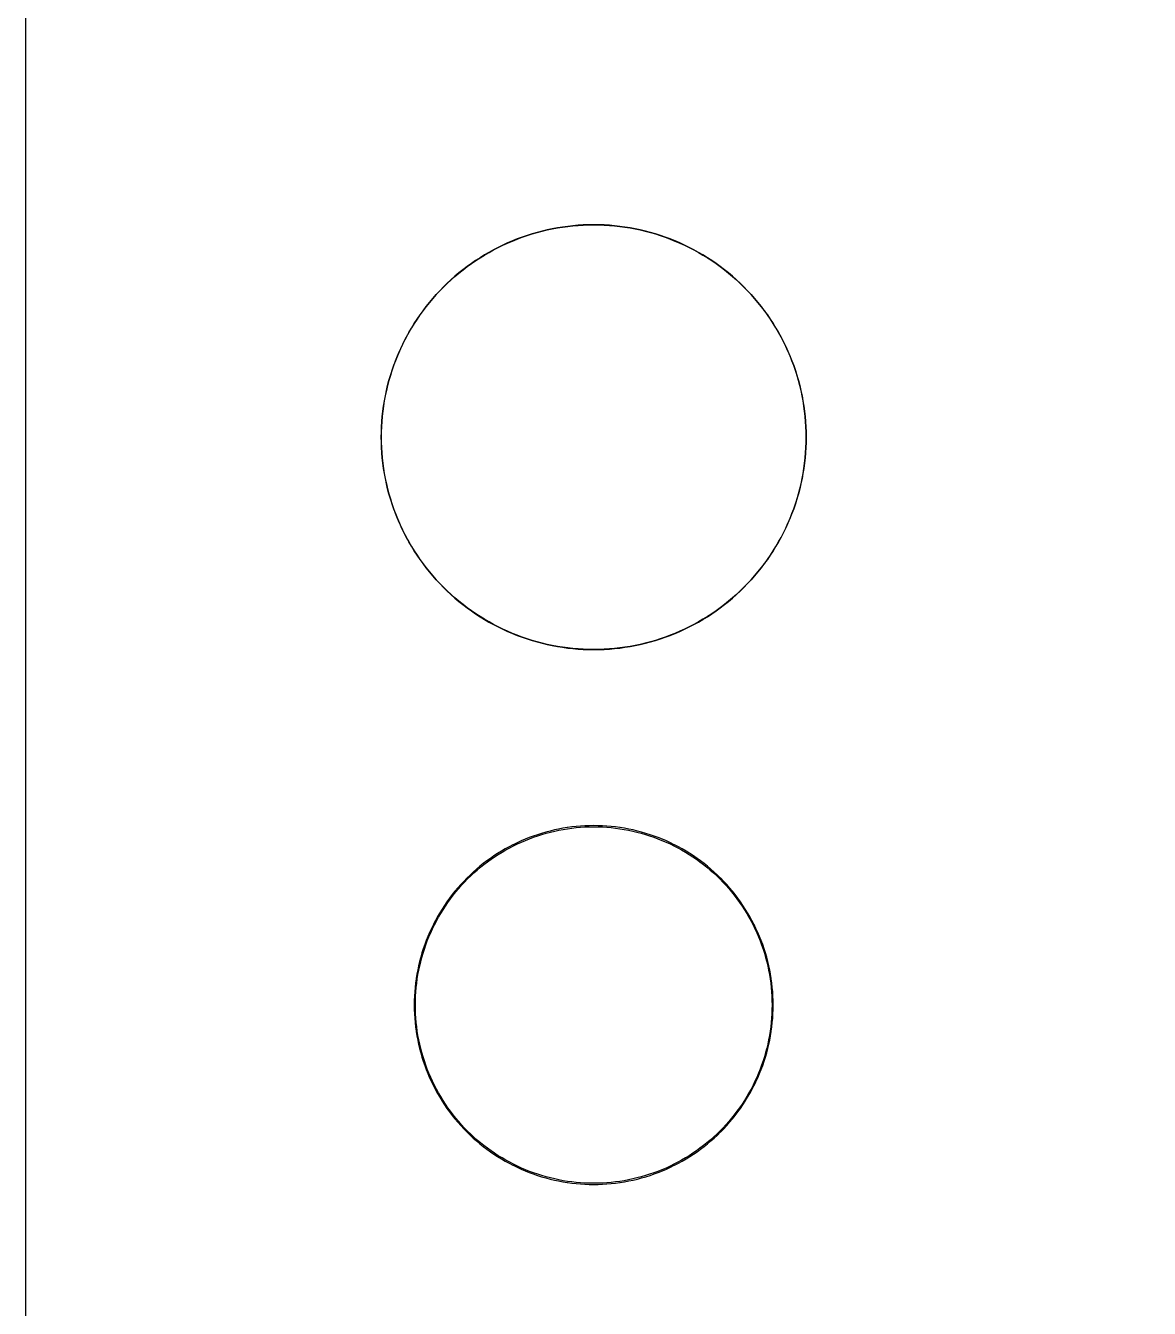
# Model space of a CAD drawing. Extents: x 2 to 62, y 0 to 129.
# Drawn here: x 1.59 to 26.71, y 35.01 to 63.7 of the extents above; entities that cross this region are included whole.
import ezdxf

# ---------------------------------------------------------------- set-up
doc = ezdxf.new("R2010")
doc.units = 0

msp = doc.modelspace()

# ---------------------------------------------------------------- linework, layer by layer
at = {"color": 5, "true_color": 0x0000ff}
msp.add_polyline3d([(62.20739, 0.3175, 0), (62.20739, 128.81762, 0), (1.5875, 128.81762, 0), (1.5875, 0.3175, 0), (62.20739, 0.3175, 0)], close=True, dxfattribs=at)
at = {"color": 34, "true_color": 0x008000}
for points in [[(1.5875, 0.3175, 0), (62.20739, 0.3175, 0), (62.20739, 128.81762, 0), (1.5875, 128.81762, 0), (1.5875, 0.3175, 0)], [(14.17091, 59.24727, 0), (14.05432, 59.24295, 0), (13.93799, 59.23584, 0), (13.82191, 59.22594, 0), (13.70609, 59.21298, 0), (13.59052, 59.19749, 0), (13.59013, 59.19743, 0), (13.47548, 59.17895, 0), (13.47546, 59.17895, 0), (13.47506, 59.17888, 0), (13.36051, 59.15755, 0), (13.24646, 59.13342, 0), (13.13293, 59.10649, 0), (13.02015, 59.07678, 0), (12.90814, 59.04426, 0), (12.79714, 59.00896, 0), (12.6869, 58.97111, 0), (12.57768, 58.93047, 0), (12.46922, 58.88704, 0), (12.36229, 58.84132, 0), (12.25612, 58.7928, 0), (12.15147, 58.7415, 0), (12.15112, 58.74132, 0), (12.04748, 58.68772, 0), (11.94538, 58.63133, 0), (11.84479, 58.57266, 0), (11.74548, 58.5117, 0), (11.64769, 58.44795, 0), (11.55168, 58.38216, 0), (11.45719, 58.31383, 0), (11.36448, 58.24322, 0), (11.27329, 58.17032, 0), (11.18414, 58.09539, 0), (11.09676, 58.01818, 0), (11.01142, 57.93868, 0), (10.92785, 57.8574, 0), (10.92757, 57.85712, 0), (10.84629, 57.77355, 0), (10.76679, 57.68821, 0), (10.68957, 57.60083, 0), (10.61464, 57.51168, 0), (10.54175, 57.42049, 0), (10.47113, 57.32778, 0), (10.40281, 57.23329, 0), (10.33702, 57.13728, 0), (10.27327, 57.03949, 0), (10.21231, 56.94018, 0), (10.15363, 56.83959, 0), (10.09725, 56.73748, 0), (10.09707, 56.73713, 0), (10.04365, 56.63385, 0), (10.04346, 56.6335, 0), (9.99216, 56.52885, 0), (9.94365, 56.42268, 0), (9.89793, 56.31574, 0), (9.8545, 56.20729, 0), (9.81386, 56.09807, 0), (9.77601, 55.98783, 0), (9.7407, 55.87683, 0), (9.70819, 55.76482, 0), (9.67847, 55.65204, 0), (9.65155, 55.5385, 0), (9.62742, 55.42446, 0), (9.60608, 55.3099, 0), (9.60601, 55.30951, 0), (9.58754, 55.19484, 0), (9.58747, 55.19445, 0), (9.57199, 55.07888, 0), (9.55903, 54.96306, 0), (9.54913, 54.84698, 0), (9.54201, 54.73065, 0), (9.53769, 54.61406, 0), (9.53617, 54.49747, 0), (9.53769, 54.38089, 0), (9.54201, 54.2643, 0), (9.54913, 54.14797, 0), (9.55903, 54.03189, 0), (9.57199, 53.91607, 0), (9.58747, 53.8005, 0), (9.58754, 53.8001, 0), (9.60601, 53.68545, 0), (9.60601, 53.68543, 0), (9.60608, 53.68504, 0), (9.62742, 53.57049, 0), (9.65155, 53.45644, 0), (9.67847, 53.3429, 0), (9.70819, 53.23013, 0), (9.7407, 53.11811, 0), (9.77601, 53.00712, 0), (9.81386, 52.89688, 0), (9.8545, 52.78766, 0), (9.89793, 52.6792, 0), (9.94365, 52.57227, 0), (9.99216, 52.4661, 0), (9.99234, 52.46574, 0), (10.04346, 52.36145, 0), (10.04365, 52.36109, 0), (10.09725, 52.25746, 0), (10.15363, 52.15535, 0), (10.21231, 52.05477, 0), (10.27327, 51.95546, 0), (10.33702, 51.85767, 0), (10.40281, 51.76165, 0), (10.47113, 51.66717, 0), (10.54175, 51.57446, 0), (10.61464, 51.48327, 0), (10.68957, 51.39412, 0), (10.76679, 51.30674, 0), (10.84629, 51.2214, 0), (10.92757, 51.13783, 0), (10.92785, 51.13755, 0), (11.01142, 51.05627, 0), (11.09676, 50.97677, 0), (11.18414, 50.89955, 0), (11.27329, 50.82462, 0), (11.36448, 50.75172, 0), (11.45719, 50.68111, 0), (11.55168, 50.61279, 0), (11.64769, 50.547, 0), (11.74548, 50.48325, 0), (11.84479, 50.42229, 0), (11.94538, 50.36361, 0), (12.04748, 50.30722, 0), (12.15112, 50.25363, 0), (12.15147, 50.25345, 0), (12.25612, 50.20214, 0), (12.36229, 50.15363, 0), (12.46922, 50.10791, 0), (12.57768, 50.06447, 0), (12.6869, 50.02383, 0), (12.79714, 49.98599, 0), (12.90814, 49.95068, 0), (13.02015, 49.91817, 0), (13.13293, 49.88845, 0), (13.24646, 49.86153, 0), (13.36051, 49.8374, 0), (13.47506, 49.81606, 0), (13.59013, 49.79752, 0), (13.59052, 49.79746, 0), (13.70609, 49.78196, 0), (13.82191, 49.76901, 0), (13.93799, 49.7591, 0), (14.05432, 49.75199, 0), (14.17091, 49.74767, 0), (14.2875, 49.74615, 0), (14.40408, 49.74767, 0), (14.52067, 49.75199, 0), (14.637, 49.7591, 0), (14.75308, 49.76901, 0), (14.8689, 49.78196, 0), (14.98447, 49.79746, 0), (14.98486, 49.79752, 0), (15.09993, 49.81606, 0), (15.21448, 49.8374, 0), (15.32853, 49.86153, 0), (15.44206, 49.88845, 0), (15.55484, 49.91817, 0), (15.66685, 49.95068, 0), (15.77785, 49.98599, 0), (15.88809, 50.02383, 0), (15.99731, 50.06447, 0), (16.10577, 50.10791, 0), (16.2127, 50.15363, 0), (16.31887, 50.20214, 0), (16.42352, 50.25345, 0), (16.42387, 50.25363, 0), (16.52751, 50.30722, 0), (16.62961, 50.36361, 0), (16.7302, 50.42229, 0), (16.82951, 50.48325, 0), (16.9273, 50.547, 0), (17.0233, 50.61279, 0), (17.1178, 50.68111, 0), (17.21051, 50.75172, 0), (17.3017, 50.82462, 0), (17.39085, 50.89955, 0), (17.47823, 50.97677, 0), (17.56356, 51.05627, 0), (17.64714, 51.13755, 0), (17.64742, 51.13783, 0), (17.7287, 51.2214, 0), (17.8082, 51.30674, 0), (17.88542, 51.39412, 0), (17.96034, 51.48327, 0), (18.03324, 51.57446, 0), (18.10386, 51.66717, 0), (18.17218, 51.76165, 0), (18.23797, 51.85767, 0), (18.30172, 51.95546, 0), (18.36268, 52.05477, 0), (18.42136, 52.15535, 0), (18.47774, 52.25746, 0), (18.53134, 52.36109, 0), (18.53152, 52.36145, 0), (18.58265, 52.46574, 0), (18.58283, 52.4661, 0), (18.63134, 52.57227, 0), (18.67706, 52.6792, 0), (18.72049, 52.78766, 0), (18.76113, 52.89688, 0), (18.79898, 53.00712, 0), (18.83429, 53.11811, 0), (18.8668, 53.23013, 0), (18.89652, 53.3429, 0), (18.92344, 53.45644, 0), (18.94757, 53.57049, 0), (18.96891, 53.68504, 0), (18.98745, 53.8001, 0), (18.98751, 53.8005, 0), (19.00301, 53.91607, 0), (19.01596, 54.03189, 0), (19.02587, 54.14797, 0), (19.03297, 54.2643, 0), (19.03728, 54.38089, 0), (19.03882, 54.49747, 0), (19.03728, 54.61406, 0), (19.03297, 54.73065, 0), (19.02587, 54.84698, 0), (19.01596, 54.96306, 0), (19.00301, 55.07888, 0), (18.98751, 55.19445, 0), (18.98745, 55.19484, 0), (18.96891, 55.3099, 0), (18.94757, 55.42446, 0), (18.92344, 55.5385, 0), (18.89652, 55.65204, 0), (18.8668, 55.76482, 0), (18.83429, 55.87683, 0), (18.79898, 55.98783, 0), (18.76113, 56.09807, 0), (18.72049, 56.20729, 0), (18.67706, 56.31574, 0), (18.63134, 56.42268, 0), (18.58283, 56.52885, 0), (18.53152, 56.6335, 0), (18.53134, 56.63385, 0), (18.47792, 56.73713, 0), (18.47774, 56.73748, 0), (18.42136, 56.83959, 0), (18.36268, 56.94018, 0), (18.30172, 57.03949, 0), (18.23797, 57.13728, 0), (18.17218, 57.23329, 0), (18.10386, 57.32778, 0), (18.03324, 57.42049, 0), (17.96034, 57.51168, 0), (17.88542, 57.60083, 0), (17.8082, 57.68821, 0), (17.7287, 57.77355, 0), (17.64742, 57.85712, 0), (17.64714, 57.8574, 0), (17.56356, 57.93868, 0), (17.47823, 58.01818, 0), (17.39085, 58.09539, 0), (17.3017, 58.17032, 0), (17.21051, 58.24322, 0), (17.1178, 58.31383, 0), (17.0233, 58.38216, 0), (16.9273, 58.44795, 0), (16.82951, 58.5117, 0), (16.7302, 58.57266, 0), (16.62961, 58.63133, 0), (16.52751, 58.68772, 0), (16.42387, 58.74132, 0), (16.42352, 58.7415, 0), (16.31887, 58.7928, 0), (16.2127, 58.84132, 0), (16.10577, 58.88704, 0), (15.99731, 58.93047, 0), (15.88809, 58.97111, 0), (15.77785, 59.00896, 0), (15.66685, 59.04426, 0), (15.55484, 59.07678, 0), (15.44206, 59.10649, 0), (15.32853, 59.13342, 0), (15.21448, 59.15755, 0), (15.09993, 59.17888, 0), (15.09953, 59.17895, 0), (15.09951, 59.17895, 0), (14.98486, 59.19743, 0), (14.98447, 59.19749, 0), (14.8689, 59.21298, 0), (14.75308, 59.22594, 0), (14.637, 59.23584, 0), (14.52067, 59.24295, 0), (14.40408, 59.24727, 0), (14.2875, 59.2488, 0), (14.17091, 59.24727, 0)], [(14.52067, 49.75453, 0), (14.40408, 49.75021, 0), (14.2875, 49.74869, 0), (14.17091, 49.75021, 0), (14.05432, 49.75453, 0), (13.93799, 49.76164, 0), (13.82191, 49.77155, 0), (13.70609, 49.7845, 0), (13.59052, 49.8, 0), (13.5905, 49.8, 0), (13.47585, 49.81848, 0), (13.3613, 49.83981, 0), (13.24725, 49.86394, 0), (13.13371, 49.89087, 0), (13.02094, 49.92058, 0), (12.90892, 49.9531, 0), (12.79792, 49.9884, 0), (12.68769, 50.02625, 0), (12.57847, 50.06689, 0), (12.47001, 50.11032, 0), (12.36308, 50.15604, 0), (12.2569, 50.20456, 0), (12.1523, 50.25584, 0), (12.04898, 50.30928, 0), (11.94687, 50.36567, 0), (11.84629, 50.42434, 0), (11.74697, 50.4853, 0), (11.64918, 50.54905, 0), (11.55317, 50.61484, 0), (11.45868, 50.68317, 0), (11.36597, 50.75378, 0), (11.27479, 50.82668, 0), (11.18563, 50.90161, 0), (11.09826, 50.97882, 0), (11.01291, 51.05832, 0), (10.92949, 51.13946, 0), (10.84835, 51.22289, 0), (10.76884, 51.30823, 0), (10.69163, 51.39561, 0), (10.6167, 51.48476, 0), (10.5438, 51.57595, 0), (10.47319, 51.66866, 0), (10.40485, 51.76315, 0), (10.33907, 51.85916, 0), (10.27532, 51.95695, 0), (10.21435, 52.05626, 0), (10.15569, 52.15685, 0), (10.0993, 52.25896, 0), (10.04578, 52.36246, 0), (9.99457, 52.46688, 0), (9.94605, 52.57305, 0), (9.90034, 52.67999, 0), (9.8569, 52.78845, 0), (9.81626, 52.89767, 0), (9.77842, 53.0079, 0), (9.74311, 53.1189, 0), (9.71061, 53.23091, 0), (9.68089, 53.34369, 0), (9.65396, 53.45723, 0), (9.62983, 53.57127, 0), (9.60856, 53.68543, 0), (9.60849, 53.68583, 0), (9.59002, 53.8005, 0), (9.57452, 53.91607, 0), (9.56157, 54.03189, 0), (9.55167, 54.14797, 0), (9.54454, 54.2643, 0), (9.54022, 54.38089, 0), (9.53871, 54.49747, 0), (9.54022, 54.61406, 0), (9.54454, 54.73065, 0), (9.55167, 54.84698, 0), (9.56157, 54.96306, 0), (9.57452, 55.07888, 0), (9.59001, 55.19435, 0), (9.60849, 55.30912, 0), (9.62983, 55.42367, 0), (9.65396, 55.53772, 0), (9.68089, 55.65126, 0), (9.71061, 55.76403, 0), (9.74311, 55.87605, 0), (9.77842, 55.98704, 0), (9.81626, 56.09728, 0), (9.8569, 56.2065, 0), (9.90034, 56.31496, 0), (9.94605, 56.42189, 0), (9.99457, 56.52806, 0), (10.04587, 56.63267, 0), (10.0993, 56.73599, 0), (10.15569, 56.8381, 0), (10.21435, 56.93868, 0), (10.27532, 57.038, 0), (10.33907, 57.13579, 0), (10.40485, 57.2318, 0), (10.47319, 57.32629, 0), (10.5438, 57.419, 0), (10.6167, 57.51018, 0), (10.69163, 57.59934, 0), (10.76884, 57.68671, 0), (10.84835, 57.77206, 0), (10.92949, 57.85548, 0), (11.01291, 57.93662, 0), (11.09826, 58.01612, 0), (11.18563, 58.09334, 0), (11.27479, 58.16827, 0), (11.36597, 58.24117, 0), (11.45868, 58.31178, 0), (11.55317, 58.38011, 0), (11.64918, 58.44589, 0), (11.74697, 58.50965, 0), (11.84629, 58.57061, 0), (11.94687, 58.62928, 0), (12.04898, 58.68567, 0), (12.15226, 58.73908, 0), (12.2569, 58.79039, 0), (12.36308, 58.8389, 0), (12.47001, 58.88462, 0), (12.57847, 58.92806, 0), (12.68769, 58.9687, 0), (12.79792, 59.00654, 0), (12.90892, 59.04185, 0), (13.02094, 59.07436, 0), (13.13371, 59.10408, 0), (13.24725, 59.131, 0), (13.3613, 59.15513, 0), (13.47585, 59.17647, 0), (13.59062, 59.19496, 0), (13.70609, 59.21044, 0), (13.82191, 59.2234, 0), (13.93799, 59.2333, 0), (14.05432, 59.24041, 0), (14.17091, 59.24473, 0), (14.2875, 59.24626, 0), (14.40408, 59.24473, 0), (14.52067, 59.24041, 0), (14.637, 59.2333, 0), (14.75308, 59.2234, 0), (14.8689, 59.21044, 0), (14.98437, 59.19496, 0), (15.09914, 59.17647, 0), (15.21369, 59.15513, 0), (15.32774, 59.131, 0), (15.44128, 59.10408, 0), (15.55405, 59.07436, 0), (15.66607, 59.04185, 0), (15.77707, 59.00654, 0), (15.8873, 58.9687, 0), (15.99652, 58.92806, 0), (16.10498, 58.88462, 0), (16.21191, 58.8389, 0), (16.31809, 58.79039, 0), (16.42273, 58.73908, 0), (16.52601, 58.68567, 0), (16.62812, 58.62928, 0), (16.7287, 58.57061, 0), (16.82801, 58.50965, 0), (16.9258, 58.44589, 0), (17.02182, 58.38011, 0), (17.1163, 58.31178, 0), (17.20902, 58.24117, 0), (17.3002, 58.16827, 0), (17.38936, 58.09334, 0), (17.47673, 58.01612, 0), (17.56208, 57.93662, 0), (17.6455, 57.85548, 0), (17.72664, 57.77206, 0), (17.80614, 57.68671, 0), (17.88336, 57.59934, 0), (17.95829, 57.51018, 0), (18.03118, 57.419, 0), (18.1018, 57.32629, 0), (18.17013, 57.2318, 0), (18.23591, 57.13579, 0), (18.29967, 57.038, 0), (18.36063, 56.93868, 0), (18.4193, 56.8381, 0), (18.47569, 56.73599, 0), (18.52912, 56.63267, 0), (18.58041, 56.52806, 0), (18.62893, 56.42189, 0), (18.67465, 56.31496, 0), (18.71808, 56.2065, 0), (18.75872, 56.09728, 0), (18.79657, 55.98704, 0), (18.83186, 55.87605, 0), (18.86438, 55.76403, 0), (18.8941, 55.65126, 0), (18.92102, 55.53772, 0), (18.94516, 55.42367, 0), (18.96649, 55.30912, 0), (18.98502, 55.19406, 0), (18.98502, 55.19405, 0), (19.00046, 55.07888, 0), (19.01342, 54.96306, 0), (19.02331, 54.84698, 0), (19.03043, 54.73065, 0), (19.03475, 54.61406, 0), (19.03628, 54.49747, 0), (19.03475, 54.38089, 0), (19.03043, 54.2643, 0), (19.02331, 54.14797, 0), (19.01342, 54.03189, 0), (19.00046, 53.91607, 0), (18.98497, 53.8005, 0), (18.96649, 53.68583, 0), (18.94516, 53.57127, 0), (18.92102, 53.45723, 0), (18.8941, 53.34369, 0), (18.86438, 53.23091, 0), (18.83186, 53.1189, 0), (18.79657, 53.0079, 0), (18.75872, 52.89767, 0), (18.71808, 52.78845, 0), (18.67465, 52.67999, 0), (18.62893, 52.57305, 0), (18.58041, 52.46688, 0), (18.52921, 52.36246, 0), (18.47569, 52.25896, 0), (18.4193, 52.15685, 0), (18.36063, 52.05626, 0), (18.29967, 51.95695, 0), (18.23591, 51.85916, 0), (18.17013, 51.76315, 0), (18.1018, 51.66866, 0), (18.03118, 51.57595, 0), (17.95829, 51.48476, 0), (17.88336, 51.39561, 0), (17.80614, 51.30823, 0), (17.72664, 51.22289, 0), (17.6455, 51.13946, 0), (17.56208, 51.05832, 0), (17.47673, 50.97882, 0), (17.38936, 50.90161, 0), (17.3002, 50.82668, 0), (17.20902, 50.75378, 0), (17.1163, 50.68317, 0), (17.02182, 50.61484, 0), (16.9258, 50.54905, 0), (16.82801, 50.4853, 0), (16.7287, 50.42434, 0), (16.62812, 50.36567, 0), (16.52601, 50.30928, 0), (16.42269, 50.25584, 0), (16.31809, 50.20456, 0), (16.21191, 50.15604, 0), (16.10498, 50.11032, 0), (15.99652, 50.06689, 0), (15.8873, 50.02625, 0), (15.77707, 49.9884, 0), (15.66607, 49.9531, 0), (15.55405, 49.92058, 0), (15.44128, 49.89087, 0), (15.32774, 49.86394, 0), (15.21369, 49.83981, 0), (15.09914, 49.81848, 0), (14.98449, 49.8, 0), (14.98447, 49.8, 0), (14.8689, 49.7845, 0), (14.75308, 49.77155, 0), (14.637, 49.76164, 0), (14.52067, 49.75453, 0)], [(14.18945, 45.8089, 0), (14.09115, 45.80534, 0), (13.99336, 45.79924, 0), (13.89532, 45.79086, 0), (13.79778, 45.78019, 0), (13.7005, 45.76699, 0), (13.69658, 45.76636, 0), (13.5998, 45.75062, 0), (13.50328, 45.73258, 0), (13.40727, 45.71226, 0), (13.31177, 45.68966, 0), (13.21677, 45.66476, 0), (13.12254, 45.63733, 0), (13.02881, 45.60761, 0), (12.9361, 45.57561, 0), (12.8439, 45.54157, 0), (12.75297, 45.505, 0), (12.66254, 45.46639, 0), (12.57339, 45.4255, 0), (12.48525, 45.38232, 0), (12.48171, 45.38051, 0), (12.39433, 45.3353, 0), (12.30848, 45.28806, 0), (12.22365, 45.23878, 0), (12.14008, 45.18722, 0), (12.05778, 45.13362, 0), (11.97676, 45.078, 0), (11.89726, 45.02059, 0), (11.81902, 44.96116, 0), (11.74257, 44.89969, 0), (11.66739, 44.8367, 0), (11.59373, 44.77142, 0), (11.52184, 44.70462, 0), (11.45149, 44.63629, 0), (11.44868, 44.63348, 0), (11.38035, 44.56312, 0), (11.31355, 44.49124, 0), (11.24827, 44.41758, 0), (11.18528, 44.3424, 0), (11.12381, 44.26594, 0), (11.06437, 44.18771, 0), (11.00697, 44.10821, 0), (10.95134, 44.02718, 0), (10.89775, 43.94489, 0), (10.84619, 43.86132, 0), (10.79691, 43.77649, 0), (10.74967, 43.69063, 0), (10.70446, 43.60326, 0), (10.70265, 43.59972, 0), (10.65947, 43.51158, 0), (10.61858, 43.42243, 0), (10.57997, 43.332, 0), (10.54339, 43.24107, 0), (10.50936, 43.14887, 0), (10.47735, 43.05616, 0), (10.44764, 42.96243, 0), (10.4202, 42.8682, 0), (10.39531, 42.7732, 0), (10.37271, 42.6777, 0), (10.35239, 42.58169, 0), (10.33435, 42.48517, 0), (10.3186, 42.38839, 0), (10.31798, 42.38447, 0), (10.30477, 42.28719, 0), (10.29411, 42.18965, 0), (10.28572, 42.09161, 0), (10.27962, 41.99382, 0), (10.27607, 41.89551, 0), (10.2748, 41.79746, 0), (10.27607, 41.69943, 0), (10.27962, 41.60113, 0), (10.28572, 41.50334, 0), (10.29411, 41.40529, 0), (10.30477, 41.30776, 0), (10.31798, 41.21047, 0), (10.3186, 41.20655, 0), (10.33435, 41.10978, 0), (10.35239, 41.01326, 0), (10.37271, 40.91725, 0), (10.39531, 40.82174, 0), (10.4202, 40.72675, 0), (10.44764, 40.63251, 0), (10.47735, 40.53879, 0), (10.50936, 40.44608, 0), (10.54339, 40.35387, 0), (10.57997, 40.26294, 0), (10.61858, 40.17252, 0), (10.65947, 40.08337, 0), (10.70265, 39.99523, 0), (10.70446, 39.99169, 0), (10.74967, 39.90431, 0), (10.79691, 39.81846, 0), (10.84619, 39.73362, 0), (10.89775, 39.65006, 0), (10.95134, 39.56776, 0), (11.00697, 39.48673, 0), (11.06437, 39.40723, 0), (11.12381, 39.329, 0), (11.18528, 39.25255, 0), (11.24827, 39.17736, 0), (11.31355, 39.1037, 0), (11.38035, 39.03182, 0), (11.44868, 38.96146, 0), (11.45149, 38.95865, 0), (11.52184, 38.89033, 0), (11.59373, 38.82353, 0), (11.66739, 38.75824, 0), (11.74257, 38.69525, 0), (11.81902, 38.63378, 0), (11.89726, 38.57435, 0), (11.97676, 38.51695, 0), (12.05778, 38.46132, 0), (12.14008, 38.40773, 0), (12.22365, 38.35617, 0), (12.30848, 38.30689, 0), (12.39433, 38.25965, 0), (12.48171, 38.21443, 0), (12.48525, 38.21262, 0), (12.57339, 38.16944, 0), (12.66254, 38.12856, 0), (12.75297, 38.08995, 0), (12.8439, 38.05337, 0), (12.9361, 38.01934, 0), (13.02881, 37.98733, 0), (13.12254, 37.95761, 0), (13.21677, 37.93018, 0), (13.31177, 37.90529, 0), (13.40727, 37.88268, 0), (13.50328, 37.86236, 0), (13.5998, 37.84433, 0), (13.69658, 37.82858, 0), (13.7005, 37.82795, 0), (13.79778, 37.81474, 0), (13.89532, 37.80408, 0), (13.99336, 37.79569, 0), (14.09115, 37.78961, 0), (14.18945, 37.78605, 0), (14.2875, 37.78478, 0), (14.38554, 37.78605, 0), (14.48384, 37.78961, 0), (14.58163, 37.79569, 0), (14.67967, 37.80408, 0), (14.77721, 37.81474, 0), (14.87449, 37.82795, 0), (14.87841, 37.82858, 0), (14.97519, 37.84433, 0), (15.07171, 37.86236, 0), (15.16772, 37.88268, 0), (15.26322, 37.90529, 0), (15.35822, 37.93018, 0), (15.45245, 37.95761, 0), (15.54618, 37.98733, 0), (15.63889, 38.01934, 0), (15.73109, 38.05337, 0), (15.82202, 38.08995, 0), (15.91245, 38.12856, 0), (16.0016, 38.16944, 0), (16.08974, 38.21262, 0), (16.09328, 38.21443, 0), (16.18066, 38.25965, 0), (16.26651, 38.30689, 0), (16.35134, 38.35617, 0), (16.4349, 38.40773, 0), (16.5172, 38.46132, 0), (16.59823, 38.51695, 0), (16.67773, 38.57435, 0), (16.75597, 38.63378, 0), (16.83242, 38.69525, 0), (16.90759, 38.75824, 0), (16.98126, 38.82353, 0), (17.05314, 38.89033, 0), (17.1235, 38.95865, 0), (17.12631, 38.96146, 0), (17.19464, 39.03182, 0), (17.26144, 39.1037, 0), (17.32672, 39.17736, 0), (17.38971, 39.25255, 0), (17.45118, 39.329, 0), (17.51062, 39.40723, 0), (17.56802, 39.48673, 0), (17.62365, 39.56776, 0), (17.67724, 39.65006, 0), (17.7288, 39.73362, 0), (17.77808, 39.81846, 0), (17.82532, 39.90431, 0), (17.87052, 39.99169, 0), (17.87234, 39.99523, 0), (17.91552, 40.08337, 0), (17.95641, 40.17252, 0), (17.99502, 40.26294, 0), (18.0316, 40.35387, 0), (18.06562, 40.44608, 0), (18.09763, 40.53879, 0), (18.12735, 40.63251, 0), (18.15478, 40.72675, 0), (18.17968, 40.82174, 0), (18.20227, 40.91725, 0), (18.2226, 41.01326, 0), (18.24064, 41.10978, 0), (18.25639, 41.20655, 0), (18.25701, 41.21047, 0), (18.2702, 41.30776, 0), (18.28088, 41.40529, 0), (18.28925, 41.50334, 0), (18.29535, 41.60113, 0), (18.29892, 41.69943, 0), (18.30019, 41.79746, 0), (18.29892, 41.89551, 0), (18.29535, 41.99382, 0), (18.28925, 42.09161, 0), (18.28088, 42.18965, 0), (18.2702, 42.28719, 0), (18.25701, 42.38447, 0), (18.25639, 42.38839, 0), (18.24064, 42.48517, 0), (18.2226, 42.58169, 0), (18.20227, 42.6777, 0), (18.17968, 42.7732, 0), (18.15478, 42.8682, 0), (18.12735, 42.96243, 0), (18.09763, 43.05616, 0), (18.06562, 43.14887, 0), (18.0316, 43.24107, 0), (17.99502, 43.332, 0), (17.95641, 43.42243, 0), (17.91552, 43.51158, 0), (17.87234, 43.59972, 0), (17.87052, 43.60326, 0), (17.82532, 43.69063, 0), (17.77808, 43.77649, 0), (17.7288, 43.86132, 0), (17.67724, 43.94489, 0), (17.62365, 44.02718, 0), (17.56802, 44.10821, 0), (17.51062, 44.18771, 0), (17.45118, 44.26594, 0), (17.38971, 44.3424, 0), (17.32672, 44.41758, 0), (17.26144, 44.49124, 0), (17.19464, 44.56312, 0), (17.12631, 44.63348, 0), (17.1235, 44.63629, 0), (17.05314, 44.70462, 0), (16.98126, 44.77142, 0), (16.90759, 44.8367, 0), (16.83242, 44.89969, 0), (16.75597, 44.96116, 0), (16.67773, 45.02059, 0), (16.59823, 45.078, 0), (16.5172, 45.13362, 0), (16.4349, 45.18722, 0), (16.35134, 45.23878, 0), (16.26651, 45.28806, 0), (16.18066, 45.3353, 0), (16.09328, 45.38051, 0), (16.08974, 45.38232, 0), (16.0016, 45.4255, 0), (15.91245, 45.46639, 0), (15.82202, 45.505, 0), (15.73109, 45.54157, 0), (15.63889, 45.57561, 0), (15.54618, 45.60761, 0), (15.45245, 45.63733, 0), (15.35822, 45.66476, 0), (15.26322, 45.68966, 0), (15.16772, 45.71226, 0), (15.07171, 45.73258, 0), (14.97519, 45.75062, 0), (14.87841, 45.76636, 0), (14.87449, 45.76699, 0), (14.77721, 45.78019, 0), (14.67967, 45.79086, 0), (14.58163, 45.79924, 0), (14.48384, 45.80534, 0), (14.38554, 45.8089, 0), (14.2875, 45.81017, 0), (14.18945, 45.8089, 0)], [(14.48384, 37.81501, 0), (14.38554, 37.81145, 0), (14.2875, 37.81018, 0), (14.18945, 37.81145, 0), (14.09115, 37.81501, 0), (13.99336, 37.8211, 0), (13.89532, 37.82949, 0), (13.79778, 37.84015, 0), (13.70087, 37.85331, 0), (13.60765, 37.86849, 0), (13.51113, 37.88651, 0), (13.41512, 37.90684, 0), (13.31962, 37.92945, 0), (13.22462, 37.95434, 0), (13.13039, 37.98176, 0), (13.03666, 38.01149, 0), (12.94395, 38.04349, 0), (12.85175, 38.07753, 0), (12.76082, 38.1141, 0), (12.67039, 38.15271, 0), (12.58124, 38.19361, 0), (12.4939, 38.2364, 0), (12.40926, 38.2802, 0), (12.32341, 38.32744, 0), (12.23858, 38.37672, 0), (12.15501, 38.42828, 0), (12.07271, 38.48187, 0), (11.99169, 38.5375, 0), (11.91219, 38.5949, 0), (11.83395, 38.65434, 0), (11.7575, 38.7158, 0), (11.68232, 38.77879, 0), (11.60866, 38.84408, 0), (11.53677, 38.91088, 0), (11.46785, 38.97782, 0), (11.4009, 39.04675, 0), (11.3341, 39.11863, 0), (11.26882, 39.19229, 0), (11.20583, 39.26748, 0), (11.14436, 39.34393, 0), (11.08492, 39.42216, 0), (11.02752, 39.50166, 0), (10.97189, 39.58269, 0), (10.9183, 39.66499, 0), (10.86674, 39.74855, 0), (10.81746, 39.83339, 0), (10.77022, 39.91924, 0), (10.72616, 40.0044, 0), (10.68363, 40.09122, 0), (10.64274, 40.18037, 0), (10.60413, 40.27079, 0), (10.56755, 40.36173, 0), (10.53352, 40.45393, 0), (10.50151, 40.54663, 0), (10.47179, 40.64036, 0), (10.44436, 40.7346, 0), (10.41947, 40.82959, 0), (10.39686, 40.9251, 0), (10.37654, 41.02111, 0), (10.35851, 41.11763, 0), (10.34328, 41.2112, 0), (10.33018, 41.30776, 0), (10.3195, 41.40529, 0), (10.31112, 41.50334, 0), (10.30503, 41.60113, 0), (10.30147, 41.69943, 0), (10.3002, 41.79746, 0), (10.30147, 41.89551, 0), (10.30503, 41.99382, 0), (10.31112, 42.09161, 0), (10.3195, 42.18965, 0), (10.33018, 42.28719, 0), (10.34328, 42.38375, 0), (10.35851, 42.47732, 0), (10.37654, 42.57384, 0), (10.39686, 42.66985, 0), (10.41947, 42.76535, 0), (10.44436, 42.86035, 0), (10.47179, 42.95458, 0), (10.50151, 43.04831, 0), (10.53352, 43.14102, 0), (10.56755, 43.23322, 0), (10.60413, 43.32415, 0), (10.64274, 43.41458, 0), (10.68363, 43.50373, 0), (10.72624, 43.59072, 0), (10.77022, 43.6757, 0), (10.81746, 43.76156, 0), (10.86674, 43.84639, 0), (10.9183, 43.92996, 0), (10.97189, 44.01225, 0), (11.02752, 44.09328, 0), (11.08492, 44.17278, 0), (11.14436, 44.25101, 0), (11.20583, 44.32747, 0), (11.26882, 44.40265, 0), (11.3341, 44.47631, 0), (11.4009, 44.54819, 0), (11.46785, 44.61713, 0), (11.53677, 44.68407, 0), (11.60866, 44.75087, 0), (11.68232, 44.81615, 0), (11.7575, 44.87914, 0), (11.83395, 44.94061, 0), (11.91219, 45.00004, 0), (11.99169, 45.05745, 0), (12.07271, 45.11307, 0), (12.15501, 45.16667, 0), (12.23858, 45.21823, 0), (12.32341, 45.26751, 0), (12.40926, 45.31475, 0), (12.49425, 45.35872, 0), (12.58124, 45.40134, 0), (12.67039, 45.44223, 0), (12.76082, 45.48084, 0), (12.85175, 45.51742, 0), (12.94395, 45.55145, 0), (13.03666, 45.58346, 0), (13.13039, 45.61317, 0), (13.22462, 45.64061, 0), (13.31962, 45.6655, 0), (13.41512, 45.6881, 0), (13.51113, 45.70842, 0), (13.60765, 45.72646, 0), (13.70086, 45.74163, 0), (13.79778, 45.75479, 0), (13.89532, 45.76546, 0), (13.99336, 45.77384, 0), (14.09115, 45.77994, 0), (14.18945, 45.7835, 0), (14.2875, 45.78476, 0), (14.38554, 45.7835, 0), (14.48384, 45.77994, 0), (14.58163, 45.77384, 0), (14.67967, 45.76546, 0), (14.77721, 45.75479, 0), (14.87413, 45.74163, 0), (14.96734, 45.72646, 0), (15.06386, 45.70842, 0), (15.15987, 45.6881, 0), (15.25537, 45.6655, 0), (15.35037, 45.64061, 0), (15.4446, 45.61317, 0), (15.53833, 45.58346, 0), (15.63104, 45.55145, 0), (15.72324, 45.51742, 0), (15.81417, 45.48084, 0), (15.9046, 45.44223, 0), (15.99375, 45.40134, 0), (16.08074, 45.35872, 0), (16.16573, 45.31475, 0), (16.25158, 45.26751, 0), (16.33641, 45.21823, 0), (16.41998, 45.16667, 0), (16.50228, 45.11307, 0), (16.5833, 45.05745, 0), (16.6628, 45.00004, 0), (16.74104, 44.94061, 0), (16.81749, 44.87914, 0), (16.89267, 44.81615, 0), (16.96633, 44.75087, 0), (17.03822, 44.68407, 0), (17.10714, 44.61713, 0), (17.17409, 44.54819, 0), (17.24089, 44.47631, 0), (17.30617, 44.40265, 0), (17.36916, 44.32747, 0), (17.43063, 44.25101, 0), (17.49007, 44.17278, 0), (17.54747, 44.09328, 0), (17.6031, 44.01225, 0), (17.65669, 43.92996, 0), (17.70825, 43.84639, 0), (17.75753, 43.76156, 0), (17.80477, 43.6757, 0), (17.84892, 43.59037, 0), (17.89135, 43.50373, 0), (17.93225, 43.41458, 0), (17.97085, 43.32415, 0), (18.00744, 43.23322, 0), (18.04147, 43.14102, 0), (18.07348, 43.04831, 0), (18.1032, 42.95458, 0), (18.13063, 42.86035, 0), (18.15552, 42.76535, 0), (18.17813, 42.66985, 0), (18.19845, 42.57384, 0), (18.21648, 42.47732, 0), (18.23171, 42.38374, 0), (18.24482, 42.28719, 0), (18.25547, 42.18965, 0), (18.26387, 42.09161, 0), (18.26996, 41.99382, 0), (18.27352, 41.89551, 0), (18.27479, 41.79746, 0), (18.27352, 41.69943, 0), (18.26996, 41.60113, 0), (18.26387, 41.50334, 0), (18.25547, 41.40529, 0), (18.24482, 41.30776, 0), (18.23171, 41.2112, 0), (18.21648, 41.11763, 0), (18.19845, 41.02111, 0), (18.17813, 40.9251, 0), (18.15552, 40.82959, 0), (18.13063, 40.7346, 0), (18.1032, 40.64036, 0), (18.07348, 40.54663, 0), (18.04147, 40.45393, 0), (18.00744, 40.36173, 0), (17.97085, 40.27079, 0), (17.93225, 40.18037, 0), (17.89135, 40.09122, 0), (17.849, 40.00475, 0), (17.80477, 39.91924, 0), (17.75753, 39.83339, 0), (17.70825, 39.74855, 0), (17.65669, 39.66499, 0), (17.6031, 39.58269, 0), (17.54747, 39.50166, 0), (17.49007, 39.42216, 0), (17.43063, 39.34393, 0), (17.36916, 39.26748, 0), (17.30617, 39.19229, 0), (17.24089, 39.11863, 0), (17.17409, 39.04675, 0), (17.10714, 38.97782, 0), (17.03822, 38.91088, 0), (16.96633, 38.84408, 0), (16.89267, 38.77879, 0), (16.81749, 38.7158, 0), (16.74104, 38.65434, 0), (16.6628, 38.5949, 0), (16.5833, 38.5375, 0), (16.50228, 38.48187, 0), (16.41998, 38.42828, 0), (16.33641, 38.37672, 0), (16.25158, 38.32744, 0), (16.16573, 38.2802, 0), (16.08109, 38.2364, 0), (15.99375, 38.19361, 0), (15.9046, 38.15271, 0), (15.81417, 38.1141, 0), (15.72324, 38.07753, 0), (15.63104, 38.04349, 0), (15.53833, 38.01149, 0), (15.4446, 37.98176, 0), (15.35037, 37.95434, 0), (15.25537, 37.92945, 0), (15.15987, 37.90684, 0), (15.06386, 37.88651, 0), (14.96734, 37.86849, 0), (14.87412, 37.85331, 0), (14.77721, 37.84015, 0), (14.67967, 37.82949, 0), (14.58163, 37.8211, 0), (14.48384, 37.81501, 0)]]:
    msp.add_polyline3d(points, close=True, dxfattribs=at)

doc.saveas('drawing.dxf')
